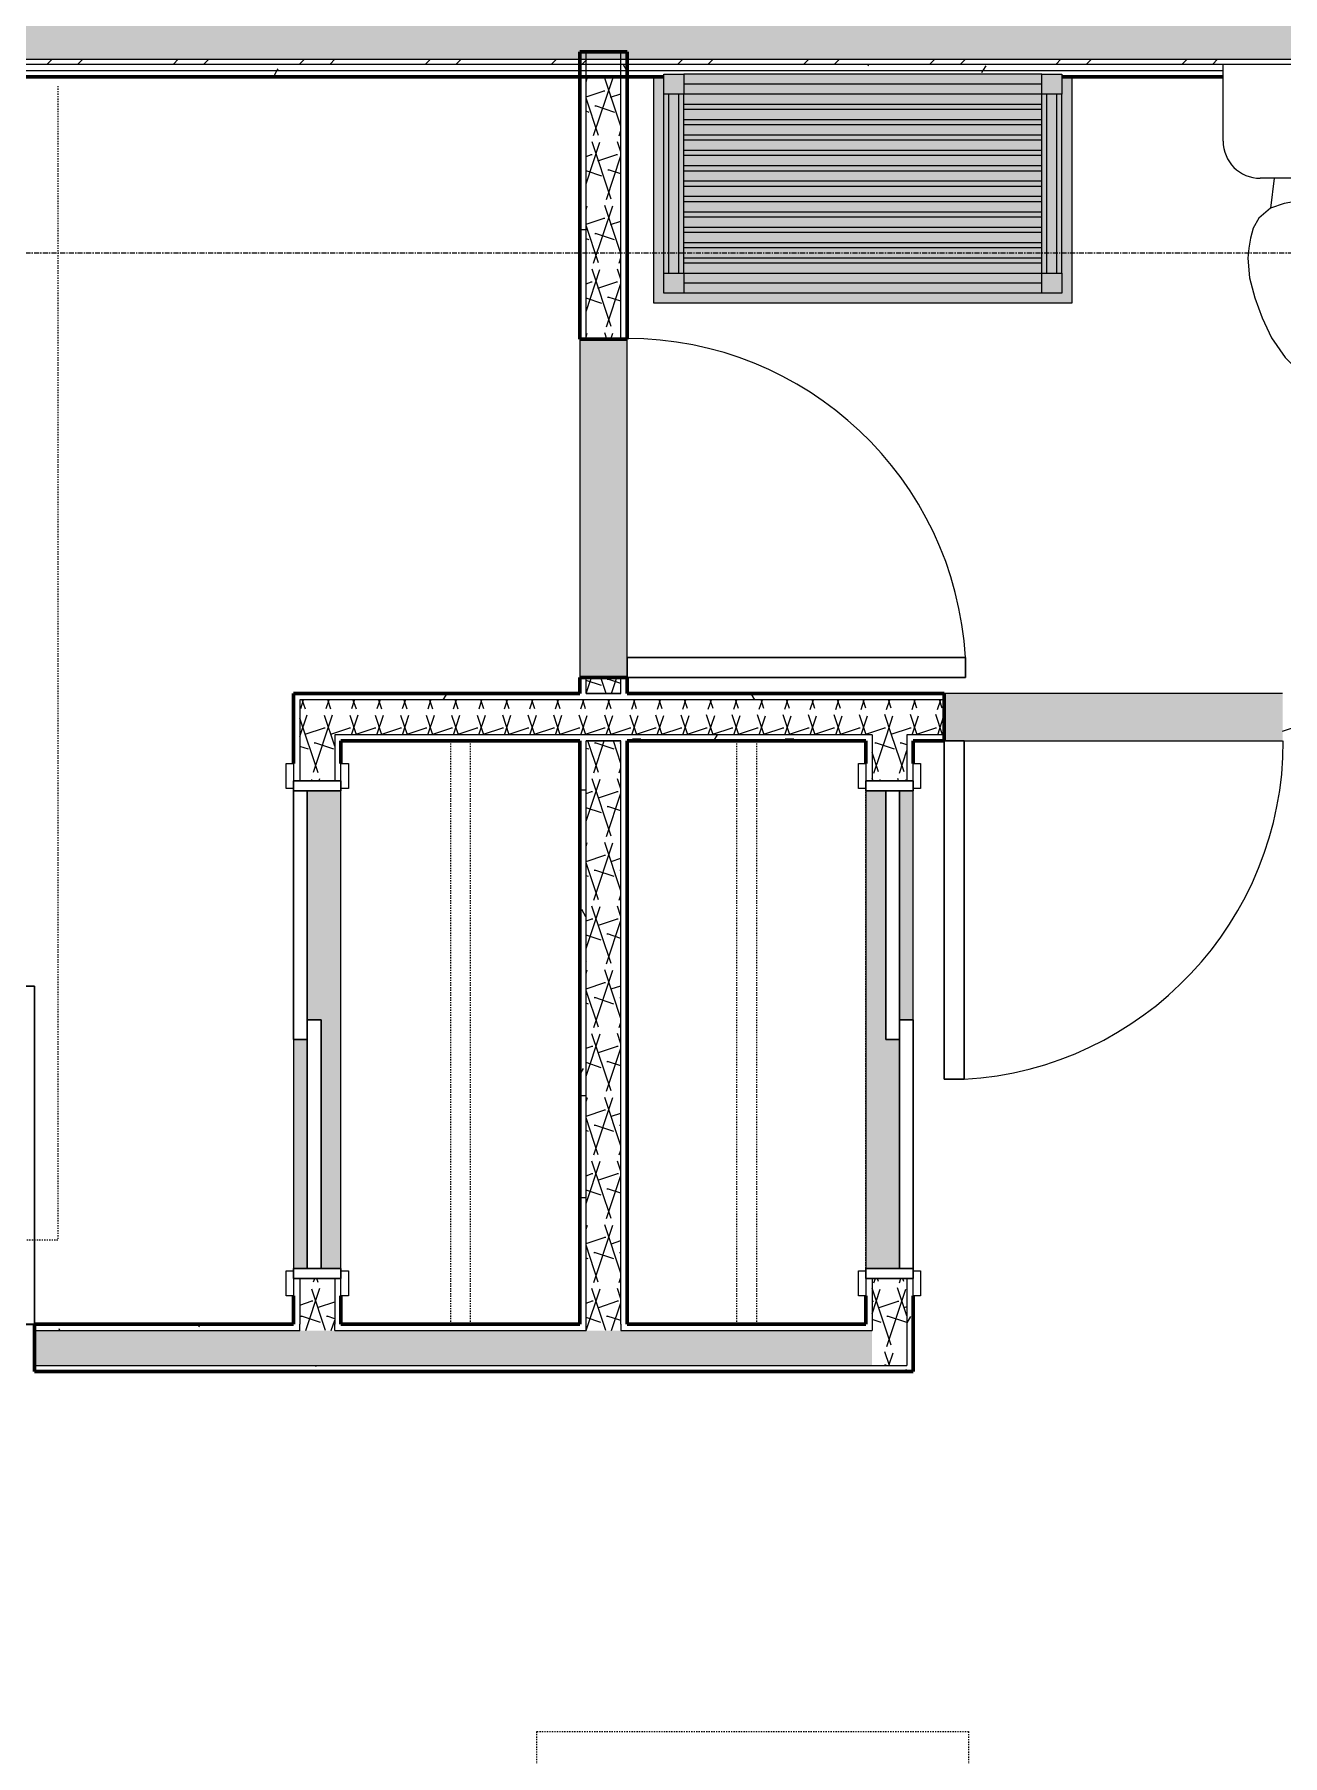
# Model space of a CAD drawing. Header units: inches. Extents: x -4169 to -1846, y 9706 to 12377.
# Drawn here: x -3674.8 to -3549.4, y 10665.2 to 10838.2 of the extents above; entities that cross this region are included whole.
import ezdxf

# ---------------------------------------------------------------- set-up
doc = ezdxf.new("R2010")
doc.units = ezdxf.units.IN
doc.header["$MEASUREMENT"] = 0
doc.linetypes.add('Dash', pattern=[0.25, 0.125, -0.125])
doc.linetypes.add('Grid Line 1_2_', pattern=[0.875, 0.5, -0.125, 0.125, -0.125])
for name, color, linetype, lineweight in [('0-1', 7, 'Continuous', 5), ('0-2', 50, 'Continuous', 18), ('A-DOOR-1', 250, 'Continuous', 9), ('A-DOOR-2', 90, 'Continuous', 30), ('A-DOOR-FRAM-1', 90, 'Continuous', 30), ('A-WALL', 113, 'Continuous', 18), ('A-WALL-1', 8, 'Continuous', 5), ('A-WALL-4', 10, 'Continuous', 60), ('A-WALL-5', 50, 'Continuous', 18), ('A-WALL-PATT-1', 250, 'Continuous', 9), ('A-WALL-PATT-2', 253, 'Continuous', 9), ('A-WALL-PATT-4', 111, 'Continuous', 9), ('I-FURN-1', 250, 'Continuous', 9), ('I-FURN-HDLN-1', 250, 'Dash', 9), ('I-WALL-3', 2, 'Continuous', 60), ('P-SANR-FIXT-2', 250, 'Continuous', 9), ('Q-CASE-1', 9, 'Continuous', 9), ('Q-CASE-3', 250, 'Continuous', 9), ('Q-CASE-HDLN-1', 250, 'Dash', 9), ('S-GRID-1', 1, 'Grid Line 1_2_', 9)]:
    doc.layers.add(name, color=color, linetype=linetype, lineweight=lineweight)
pattern_1 = [(0, (0, 0), (20.48, 5.12), [0.845, -14.515, 0.845, -14.515, -81.92]), (0, (0, 0), (20.48, 5.12), [-30.72, 0.845, -29.875, 0.845, -14.515, -35.84]), (0, (0, 0), (20.48, 5.12), [-76.8, 0.845, -9.395, 0.845, -24.755]), (120, (7.68, 2.56), (-14.67405, 15.1762003), [0.845, -14.515, 0.845, -14.515, -81.92]), (120, (7.68, 2.56), (-14.67405, 15.1762003), [-30.72, 0.845, -29.875, 0.845, -14.515, -35.84]), (120, (7.68, 2.56), (-14.67405, 15.1762003), [-76.8, 0.845, -9.395, 0.845, -24.755]), (240, (10.24, 12.8), (-5.80595, -20.2962003), [0.845, -14.515, 0.845, -14.515, -81.92]), (240, (10.24, 12.8), (-5.80595, -20.2962003), [-30.72, 0.845, -29.875, 0.845, -14.515, -35.84]), (240, (10.24, 12.8), (-5.80595, -20.2962003), [-76.8, 0.845, -9.395, 0.845, -24.755])]
pattern_2 = [(161.57, (0.32, 0.32), (-2.560496185, -0.000537386), [0, -18.214, 2.022, 0]), (18.43, (-0.32, 0.32), (-2.560496185, 0.000537386), [0, -18.214, 2.022, 0]), (108.43, (0.32, 0.32), (1.27922091, -6.400876726), [6.07, -14.166]), (71.57, (-0.32, 0.32), (1.27922091, 6.400876726), [6.07, -14.166])]

# ---------------------------------------------------------------- blocks, each defined once
blk = doc.blocks.new('SWING - SINGLE - FLUSH - 2-10 x 6-8 - PRIVACY-2632541-ENLARGED RCP - 2ND FLOOR PLAN')
at = {"layer": 'A-DOOR-1'}
blk.add_arc((17, 2.37), 34.07, 93.3657, 180, dxfattribs=at)
at = {"layer": 'A-DOOR-2'}
for p, q in [((15, 2.37), (15, 36.38)), ((17, 36.38), (15, 36.38)), ((17, 2.37), (17, 36.38)), ((17, 2.37), (15, 2.37))]:
    blk.add_line(p, q, dxfattribs=at)
blk = doc.blocks.new('OD_CW_Closet - OD_CW_Closet-2123065-ENLARGED RCP - 2ND FLOOR PLAN')
at = {"layer": 'Q-CASE-HDLN-1'}
for p, q in [((53.75, 24), (5.75, 24)), ((0.74, 13), (59.38, 13)), ((0.74, 11), (59.38, 11))]:
    blk.add_line(p, q, dxfattribs=at)
blk = doc.blocks.new('SLIDING - FLUSH - 4-0 x 6-8-2636080-ENLARGED RCP - 2ND FLOOR PLAN')
at = {"layer": 'A-DOOR-1'}
for p, q in [((-26.75, 3.25), (-24.25, 3.25)), ((-26.75, 2.5), (-26.75, 3.25)), ((-24.25, 2.5), (-26.75, 2.5)), ((-24.25, 3.25), (-24.25, 2.5)), ((24.25, 3.25), (26.75, 3.25)), ((24.25, 2.5), (24.25, 3.25)), ((26.75, 2.5), (24.25, 2.5)), ((26.75, 3.25), (26.75, 2.5)), ((-26.75, -2.25), (-24.25, -2.25)), ((-26.75, -3), (-26.75, -2.25)), ((-24.25, -3), (-26.75, -3)), ((-24.25, -2.25), (-24.25, -3)), ((24.25, -2.25), (26.75, -2.25)), ((24.25, -3), (24.25, -2.25)), ((26.75, -3), (24.25, -3)), ((26.75, -2.25), (26.75, -3))]:
    blk.add_line(p, q, dxfattribs=at)
at = {"layer": 'A-DOOR-2'}
for p, q in [((-1, 0.5), (24, 0.5)), ((-1, -0.88), (-1, 0.5)), ((24, 0.5), (24, -0.88)), ((-24, -0.88), (1, -0.88)), ((-24, -2.25), (-24, -0.88)), ((24, -0.88), (-1, -0.88)), ((1, -0.88), (1, -2.25)), ((1, -2.25), (-24, -2.25))]:
    blk.add_line(p, q, dxfattribs=at)
at = {"layer": 'A-DOOR-FRAM-1'}
for p, q in [((-25, 2.5), (-24, 2.5)), ((-25, -2.25), (-25, 2.5)), ((-24, 2.5), (-24, -2.25)), ((24, 2.5), (25, 2.5)), ((24, -2.25), (24, 2.5)), ((25, 2.5), (25, -2.25)), ((-24, -2.25), (-25, -2.25)), ((25, -2.25), (24, -2.25))]:
    blk.add_line(p, q, dxfattribs=at)
blk = doc.blocks.new('OD_CW_Closet - OD_CW_Closet-2122605-ENLARGED RCP - 2ND FLOOR PLAN')
at = {"layer": 'Q-CASE-HDLN-1'}
for p, q in [((0.74, -11), (59.38, -11)), ((0.74, -13), (59.38, -13)), ((53.75, -24), (5.75, -24))]:
    blk.add_line(p, q, dxfattribs=at)
blk = doc.blocks.new('Bed-Standard - King 78_ x 80_-1379907-ENLARGED RCP - 2ND FLOOR PLAN')
at = {"layer": 'I-FURN-1'}
for p, q in [((-28.31, 41.8), (49.69, 41.8)), ((-28.31, -38.2), (-28.31, 41.8)), ((49.69, 41.8), (49.69, -38.2)), ((49.69, -24.2), (-28.31, -17.63)), ((-25.31, -24.2), (46.69, -24.2)), ((-25.31, -36.2), (-25.31, -24.2)), ((46.69, -36.2), (46.69, -24.2)), ((-25.31, -36.2), (46.69, -36.2)), ((49.69, -38.2), (-28.31, -38.2))]:
    blk.add_line(p, q, dxfattribs=at)
at = {"layer": 'I-FURN-HDLN-1'}
for p, q in [((-64.31, 77.8), (73.69, 77.8)), ((-64.31, -38.2), (-64.31, 77.8)), ((73.69, 77.8), (73.69, -38.2))]:
    blk.add_line(p, q, dxfattribs=at)
blk = doc.blocks.new('OD_CW_Countertop - OD_CW_Countertop-2604389-ENLARGED RCP - 2ND FLOOR PLAN')
at = {"layer": 'Q-CASE-HDLN-1'}
for p, q in [((0.74, 19.38), (10.29, 19.38)), ((0.74, -24), (0.74, 19.38)), ((10.79, 19.38), (13.54, 19.38)), ((14.04, 19.38), (21.66, 19.38)), ((45.66, 19.38), (46.16, 19.38)), ((79.16, 19.38), (81.17, 19.38)), ((81.66, 19.38), (113.91, 19.38)), ((14.11, -24), (0.74, -24)), ((43.23, -24), (30.61, -24)), ((73.35, -24), (59.73, -24)), ((113.91, -24), (89.85, -24))]:
    blk.add_line(p, q, dxfattribs=at)
blk = doc.blocks.new('Toilet-Domestic-3D - Toilet-Domestic-3D-1352612-ENLARGED RCP - 2ND FLOOR PLAN')
at = {"layer": 'P-SANR-FIXT-2'}
for p, q in [((-9.98, 19.48), (9.98, 19.48)), ((-9.98, 11.75), (-9.98, 19.48)), ((9.98, 19.48), (9.98, 11.75)), ((6.25, 8.02), (-6.25, 8.02)), ((-4.86, 8.02), (-5.21, 5)), ((4.86, 8.02), (5.21, 5)), ((-3.84, 5.5), (-5.21, 5)), ((-1, 6), (-3.84, 5.5)), ((1, 6), (-1, 6)), ((3.84, 5.5), (1, 6)), ((5.21, 5), (3.84, 5.5)), ((-6.4, 4), (-6.97, 3)), ((-5.21, 5), (-6.4, 4)), ((6.4, 4), (5.21, 5)), ((6.97, 3), (6.4, 4)), ((-7.24, 2), (-7.41, 1)), ((-6.97, 3), (-7.24, 2)), ((7.24, 2), (6.97, 3)), ((7.41, 1), (7.24, 2)), ((-7.41, 1), (-7.5, 0)), ((-7.5, 0), (-7.33, -1.99)), ((7.33, -1.99), (7.5, 0)), ((7.5, 0), (7.41, 1)), ((-7.33, -1.99), (-6.79, -4)), ((6.79, -4), (7.33, -1.99)), ((-6.79, -4), (-6.06, -6)), ((6.06, -6), (6.79, -4)), ((-6.06, -6), (-5.13, -8)), ((5.13, -8), (6.06, -6)), ((-5.13, -8), (-3.74, -10)), ((3.74, -10), (5.13, -8)), ((-3.74, -10), (-2.74, -11)), ((2.74, -11), (3.74, -10)), ((-2.74, -11), (-1.87, -11.5)), ((-1.87, -11.5), (-0.5, -12)), ((-0.5, -12), (0.5, -12)), ((0.5, -12), (1.87, -11.5)), ((1.87, -11.5), (2.74, -11))]:
    blk.add_line(p, q, dxfattribs=at)
for centre, start, end in [((-6.25, 11.75), 180, 270), ((6.25, 11.75), 270, 360)]:
    blk.add_arc(centre, 3.73, start, end, dxfattribs=at)
blk = doc.blocks.new('Bath Vanity - Bath Vanity 42_-2581288-ENLARGED RCP - 2ND FLOOR PLAN')
at = {"layer": 'Q-CASE-1'}
h = blk.add_hatch(color=256, dxfattribs=at)
h.paths.add_polyline_path([(21.74, 24), (-20.26, 24), (-20.26, 1.25), (-19.26, 1.25), (-19.26, 23), (20.74, 23), (20.74, 1.25), (21.74, 1.25), (21.74, 23)], flags=0)
h.paths.add_polyline_path([(18.74, 22), (-17.26, 22), (-17.26, 21), (18.74, 21)], flags=0)
h.paths.add_polyline_path([(-17.26, 20), (-17.26, 19.45), (18.74, 19.45), (18.74, 20), (8.44, 20)], flags=0)
h.paths.add_polyline_path([(8.44, 18.45), (-17.26, 18.45), (-17.26, 17.91), (18.74, 17.91), (18.74, 18.45)], flags=0)
h.paths.add_polyline_path([(-17.26, 16.91), (-17.26, 16.36), (18.74, 16.36), (18.74, 16.91), (8.44, 16.91)], flags=0)
h.paths.add_polyline_path([(8.44, 15.36), (-17.26, 15.36), (-17.26, 14.82), (18.74, 14.82), (18.74, 15.36)], flags=0)
h.paths.add_polyline_path([(8.44, 13.82), (-17.26, 13.82), (-17.26, 13.27), (18.74, 13.27), (18.74, 13.82)], flags=0)
h.paths.add_polyline_path([(-17.26, 12.27), (-17.26, 11.73), (18.74, 11.73), (18.74, 12.27), (8.44, 12.27)], flags=0)
h.paths.add_polyline_path([(-17.26, 10.73), (-17.26, 10.18), (18.74, 10.18), (18.74, 10.73), (8.44, 10.73)], flags=0)
h.paths.add_polyline_path([(8.44, 9.18), (-17.26, 9.18), (-17.26, 8.64), (18.74, 8.64), (18.74, 9.18)], flags=0)
h.paths.add_polyline_path([(8.44, 7.64), (-17.26, 7.64), (-17.26, 7.09), (18.74, 7.09), (18.74, 7.64)], flags=0)
h.paths.add_polyline_path([(8.44, 6.09), (-17.26, 6.09), (-17.26, 5.55), (18.74, 5.55), (18.74, 6.09)], flags=0)
h.paths.add_polyline_path([(8.44, 4.55), (-17.26, 4.55), (-17.26, 4), (18.74, 4), (18.74, 4.55)], flags=0)
h.paths.add_polyline_path([(18.74, 3), (-17.26, 3), (-17.26, 2), (18.74, 2), (18.74, 2.92)], flags=0)
h = blk.add_hatch(color=256, dxfattribs=at)
h.paths.add_polyline_path([(-19.26, 23), (-19.26, 21), (-17.26, 21), (-17.26, 23)], flags=0)
h.paths.add_polyline_path([(20.74, 23), (18.74, 23), (18.74, 21), (20.74, 21), (20.74, 22)], flags=0)
h.paths.add_polyline_path([(-17.26, 3), (-19.26, 3), (-19.26, 1), (-17.26, 1), (-17.26, 2.92)], flags=0)
h.paths.add_polyline_path([(20.74, 3), (18.74, 3), (18.74, 1), (20.74, 1), (20.74, 2.92)], flags=0)
for points in [[(8.44, 23), (-17.26, 23), (-17.26, 22), (18.74, 22), (18.74, 23)], [(-18.76, 21), (-19.26, 21), (-19.26, 3), (-18.76, 3), (-18.76, 20)], [(-18.76, 21), (-18.76, 3), (-17.76, 3), (-17.76, 21)], [(-17.26, 21), (-17.76, 21), (-17.76, 3), (-17.26, 3), (-17.26, 20)], [(-17.26, 21), (-17.26, 20), (18.74, 20), (18.74, 21), (8.44, 21)], [(18.74, 21), (18.74, 3), (19.24, 3), (19.24, 21)], [(19.24, 21), (19.24, 3), (20.24, 3), (20.24, 21)], [(20.74, 21), (20.24, 21), (20.24, 3), (20.74, 3), (20.74, 20)], [(8.44, 19.45), (-17.26, 19.45), (-17.26, 18.45), (18.74, 18.45), (18.74, 19.45)], [(-17.26, 17.91), (-17.26, 16.91), (18.74, 16.91), (18.74, 17.91), (8.44, 17.91)], [(-17.26, 16.36), (-17.26, 15.36), (18.74, 15.36), (18.74, 16.36), (8.44, 16.36)], [(8.44, 14.82), (-17.26, 14.82), (-17.26, 13.82), (18.74, 13.82), (18.74, 14.82)], [(-17.26, 13.27), (-17.26, 12.27), (18.74, 12.27), (18.74, 13.27), (8.44, 13.27)], [(-17.26, 11.73), (-17.26, 10.73), (18.74, 10.73), (18.74, 11.73), (8.44, 11.73)], [(8.44, 10.18), (-17.26, 10.18), (-17.26, 9.18), (18.74, 9.18), (18.74, 10.18)], [(8.44, 8.64), (-17.26, 8.64), (-17.26, 7.64), (18.74, 7.64), (18.74, 8.64)], [(8.44, 7.09), (-17.26, 7.09), (-17.26, 6.09), (18.74, 6.09), (18.74, 7.09)], [(8.44, 5.55), (-17.26, 5.55), (-17.26, 4.55), (18.74, 4.55), (18.74, 5.55)], [(-17.26, 4), (-17.26, 3), (18.74, 3), (18.74, 4), (-16.26, 4)], [(8.44, 2), (-17.26, 2), (-17.26, 1), (18.74, 1), (18.74, 2)]]:
    blk.add_hatch(color=256, dxfattribs=at).paths.add_polyline_path(points, flags=0)
at = {"layer": 'Q-CASE-3'}
for p, q in [((-20.26, 1.25), (-20.26, 24)), ((-20.26, 24), (21.74, 24)), ((-19.26, 21), (-19.26, 23)), ((-19.26, 23), (-17.26, 23)), ((-17.26, 23), (18.74, 23)), ((-17.26, 23), (-17.26, 21)), ((18.74, 21), (18.74, 23)), ((18.74, 23), (20.74, 23)), ((20.74, 23), (20.74, 21)), ((21.74, 24), (21.74, 1.25)), ((-19.26, 21), (-19.26, 3)), ((-17.26, 21), (-19.26, 21)), ((-18.76, 21), (-18.76, 3)), ((-17.76, 21), (-17.76, 3)), ((-17.26, 22), (18.74, 22)), ((18.74, 21), (-17.26, 21)), ((-17.26, 21), (-17.26, 3)), ((18.74, 21), (18.74, 3)), ((20.74, 21), (18.74, 21)), ((19.24, 21), (19.24, 3)), ((20.24, 21), (20.24, 3)), ((20.74, 21), (20.74, 3)), ((-17.26, 20), (18.74, 20)), ((18.74, 19.45), (-17.26, 19.45)), ((-17.26, 18.45), (18.74, 18.45)), ((18.74, 17.91), (-17.26, 17.91)), ((-17.26, 16.91), (18.74, 16.91)), ((18.74, 16.36), (-17.26, 16.36)), ((-17.26, 15.36), (18.74, 15.36)), ((18.74, 14.82), (-17.26, 14.82)), ((-17.26, 13.82), (18.74, 13.82)), ((18.74, 13.27), (-17.26, 13.27)), ((-17.26, 12.27), (18.74, 12.27)), ((18.74, 11.73), (-17.26, 11.73)), ((-17.26, 10.73), (18.74, 10.73)), ((18.74, 10.18), (-17.26, 10.18)), ((-17.26, 9.18), (18.74, 9.18)), ((18.74, 8.64), (-17.26, 8.64)), ((-17.26, 7.64), (18.74, 7.64)), ((18.74, 7.09), (-17.26, 7.09)), ((-17.26, 6.09), (18.74, 6.09)), ((18.74, 5.55), (-17.26, 5.55)), ((-17.26, 4.55), (18.74, 4.55)), ((18.74, 4), (-17.26, 4)), ((-19.26, 1), (-19.26, 3)), ((-19.26, 3), (-17.26, 3)), ((-17.26, 3), (18.74, 3)), ((-17.26, 3), (-17.26, 1)), ((-17.26, 2), (18.74, 2)), ((18.74, 1), (18.74, 3)), ((18.74, 3), (20.74, 3)), ((20.74, 3), (20.74, 1)), ((-17.26, 1), (-19.26, 1)), ((-17.26, 1), (18.74, 1)), ((20.74, 1), (18.74, 1))]:
    blk.add_line(p, q, dxfattribs=at)
blk = doc.blocks.new('CTR - 1st Phase - Unit Layouts_rvt-1-ENLARGED RCP - 2ND FLOOR PLAN')
at = {"layer": 'A-WALL-1'}
for points in [[(-3620, 10773.55), (-3615.25, 10773.55), (-3615.25, 10807.55), (-3620, 10807.55), (-3620, 10773.84)], [(-3549.37, 10767.18), (-3549.37, 10771.93), (-3583.37, 10771.93), (-3583.37, 10767.18)]]:
    blk.add_hatch(color=256, dxfattribs=at).paths.add_polyline_path(points, flags=0)
h = blk.add_hatch(color=256, dxfattribs=at)
h.paths.add_polyline_path([(-3648.75, 10714.16), (-3647.37, 10714.16), (-3647.37, 10737.16), (-3648.75, 10737.16)], flags=0)
h.paths.add_polyline_path([(-3644.62, 10714.16), (-3644, 10714.16), (-3644, 10762.16), (-3647.37, 10762.16), (-3647.37, 10739.16), (-3646, 10739.16), (-3646, 10714.16)], flags=0)
h = blk.add_hatch(color=256, dxfattribs=at)
h.paths.add_polyline_path([(-3591.25, 10714.16), (-3587.87, 10714.16), (-3587.87, 10737.16), (-3589.25, 10737.16), (-3589.25, 10762.16), (-3591.25, 10762.16), (-3591.25, 10751.84)], flags=0)
h.paths.add_polyline_path([(-3586.5, 10739.16), (-3586.5, 10762.16), (-3587.87, 10762.16), (-3587.87, 10739.16)], flags=0)
at = {"layer": 'A-WALL-PATT-1'}
h = blk.add_hatch(dxfattribs=at)
h.set_pattern_fill('FP_1', color=256, style=0, pattern_type=2)
h.set_pattern_definition(pattern_1)
h.paths.add_polyline_path([(-3620, 10708.54), (-3619.37, 10708.54), (-3619.37, 10767.18), (-3620, 10767.18), (-3620, 10751.84)], flags=0)
h.paths.add_polyline_path([(-3619.37, 10771.93), (-3619.37, 10773.55), (-3620, 10773.55), (-3620, 10771.93)], flags=0)
h.paths.add_polyline_path([(-3619.37, 10807.55), (-3619.37, 10833.94), (-3620, 10833.94), (-3620, 10807.55)], flags=0)
h = blk.add_hatch(dxfattribs=at)
h.set_pattern_fill('FP_1', color=256, style=0, pattern_type=2)
h.set_pattern_definition(pattern_1)
h.paths.add_polyline_path([(-3615.25, 10708.54), (-3615.25, 10767.18), (-3615.87, 10767.18), (-3615.87, 10708.54)], flags=0)
h.paths.add_polyline_path([(-3615.87, 10771.93), (-3615.25, 10771.93), (-3615.25, 10773.55), (-3615.87, 10773.55)], flags=0)
h.paths.add_polyline_path([(-3615.25, 10807.55), (-3615.25, 10833.94), (-3615.87, 10833.94), (-3615.87, 10807.55)], flags=0)
h = blk.add_hatch(dxfattribs=at)
h.set_pattern_fill('FP_1', color=256, style=0, pattern_type=2)
h.set_pattern_definition(pattern_1)
h.paths.add_polyline_path([(-3497.95, 10771.3), (-3487.3, 10771.3), (-3487.3, 10771.93), (-3549.37, 10771.93), (-3549.37, 10771.3), (-3499.17, 10771.3)], flags=0)
h.paths.add_polyline_path([(-3583.37, 10771.3), (-3583.37, 10771.93), (-3648.12, 10771.93), (-3648.12, 10771.3), (-3590.62, 10771.3)], flags=0)
h = blk.add_hatch(dxfattribs=at)
h.set_pattern_fill('FP_1', color=256, style=0, pattern_type=2)
h.set_pattern_definition(pattern_1)
h.paths.add_polyline_path([(-3644, 10708.54), (-3644, 10713.16), (-3644.62, 10713.16), (-3644.62, 10708.54)], flags=0)
h.paths.add_polyline_path([(-3644.62, 10763.16), (-3644, 10763.16), (-3644, 10767.8), (-3644.62, 10767.8), (-3644.62, 10764.91)], flags=0)
h = blk.add_hatch(dxfattribs=at)
h.set_pattern_fill('FP_1', color=256, style=0, pattern_type=2)
h.set_pattern_definition(pattern_1)
h.paths.add_polyline_path([(-3516, 10767.18), (-3487.3, 10767.18), (-3487.3, 10767.8), (-3516.62, 10767.8), (-3516.62, 10767.18)], flags=0)
h.paths.add_polyline_path([(-3520.12, 10767.18), (-3520.12, 10767.8), (-3549.37, 10767.8), (-3549.37, 10767.18), (-3520.75, 10767.18)], flags=0)
h.paths.add_polyline_path([(-3583.37, 10767.18), (-3583.37, 10767.8), (-3587.12, 10767.8), (-3587.12, 10767.18), (-3586.5, 10767.18)], flags=0)
h.paths.add_polyline_path([(-3591.25, 10767.18), (-3590.62, 10767.18), (-3590.62, 10767.8), (-3644, 10767.8), (-3644, 10767.18), (-3599.25, 10767.18)], flags=0)
h = blk.add_hatch(dxfattribs=at)
h.set_pattern_fill('FP_1', color=256, style=0, pattern_type=2)
h.set_pattern_definition(pattern_1)
h.paths.add_polyline_path([(-3586.5, 10703.79), (-3586.5, 10713.16), (-3587.12, 10713.16), (-3587.12, 10703.79), (-3586.85, 10703.79)], flags=0)
h.paths.add_polyline_path([(-3587.12, 10763.16), (-3586.5, 10763.16), (-3586.5, 10767.18), (-3587.12, 10767.18), (-3587.12, 10764.91)], flags=0)
h = blk.add_hatch(dxfattribs=at)
h.set_pattern_fill('FP_1', color=256, style=0, pattern_type=2)
h.set_pattern_definition(pattern_1)
h.paths.add_polyline_path([(-3591.25, 10707.91), (-3591.25, 10708.54), (-3615.87, 10708.54), (-3615.87, 10707.91), (-3599.25, 10707.91)], flags=0)
h.paths.add_polyline_path([(-3674.8, 10707.91), (-3648.12, 10707.91), (-3648.12, 10708.54), (-3674.8, 10708.54)], flags=0)
h.paths.add_polyline_path([(-3644.62, 10707.91), (-3619.37, 10707.91), (-3619.37, 10708.54), (-3644.62, 10708.54)], flags=0)
h.paths.add_polyline_path([(-3830.19, 10707.91), (-3708.8, 10707.91), (-3708.8, 10708.54), (-3852.47, 10708.54), (-3852.47, 10707.91), (-3834.46, 10707.91)], flags=0)
h = blk.add_hatch(dxfattribs=at)
h.set_pattern_fill('FP_1', color=256, style=0, pattern_type=2)
h.set_pattern_definition(pattern_1)
h.paths.add_polyline_path([(-3591.25, 10703.79), (-3587.12, 10703.79), (-3587.12, 10704.41), (-3674.8, 10704.41), (-3674.8, 10703.79), (-3599.25, 10703.79)], flags=0)
h.paths.add_polyline_path([(-3786.43, 10703.79), (-3708.8, 10703.79), (-3708.8, 10704.41), (-3852.47, 10704.41), (-3852.47, 10703.79), (-3801.84, 10703.79)], flags=0)
at = {"layer": 'A-WALL-PATT-2'}
h = blk.add_hatch(dxfattribs=at)
h.set_pattern_fill('FP_2', color=256, style=0, pattern_type=2)
h.set_pattern_definition(pattern_2)
h.paths.add_polyline_path([(-3619.37, 10707.91), (-3615.87, 10707.91), (-3615.87, 10767.18), (-3619.37, 10767.18), (-3619.37, 10708.41)], flags=0)
h.paths.add_polyline_path([(-3615.87, 10771.93), (-3615.87, 10773.55), (-3619.37, 10773.55), (-3619.37, 10771.93)], flags=0)
h.paths.add_polyline_path([(-3619.37, 10807.55), (-3615.87, 10807.55), (-3615.87, 10833.94), (-3619.37, 10833.94), (-3619.37, 10832.27)], flags=0)
h = blk.add_hatch(dxfattribs=at)
h.set_pattern_fill('FP_2', color=256, style=0, pattern_type=2)
h.set_pattern_definition(pattern_2)
h.paths.add_polyline_path([(-3644.62, 10707.91), (-3644.62, 10713.16), (-3648.12, 10713.16), (-3648.12, 10707.91)], flags=0)
h.paths.add_polyline_path([(-3648.12, 10763.16), (-3644.62, 10763.16), (-3644.62, 10771.3), (-3648.12, 10771.3), (-3648.12, 10767.18)], flags=0)
h = blk.add_hatch(dxfattribs=at)
h.set_pattern_fill('FP_2', color=256, style=0, pattern_type=2)
h.set_pattern_definition(pattern_2)
h.paths.add_polyline_path([(-3549.37, 10767.8), (-3486.67, 10767.8), (-3486.67, 10771.3), (-3549.37, 10771.3)], flags=0)
h.paths.add_polyline_path([(-3590.62, 10767.8), (-3583.37, 10767.8), (-3583.37, 10771.3), (-3644.62, 10771.29), (-3644.62, 10767.8), (-3599.25, 10767.8)], flags=0)
h = blk.add_hatch(dxfattribs=at)
h.set_pattern_fill('FP_2', color=256, style=0, pattern_type=2)
h.set_pattern_definition(pattern_2)
h.paths.add_polyline_path([(-3590.62, 10704.41), (-3587.12, 10704.41), (-3587.12, 10713.16), (-3590.62, 10713.16), (-3590.62, 10707.91)], flags=0)
h.paths.add_polyline_path([(-3587.12, 10763.16), (-3587.12, 10767.8), (-3590.62, 10767.8), (-3590.62, 10763.16)], flags=0)
h = blk.add_hatch(dxfattribs=at)
h.set_pattern_fill('FP_2', color=256, style=0, pattern_type=2)
h.set_pattern_definition(pattern_2)
h.paths.add_polyline_path([(-3591.25, 10704.41), (-3590.62, 10704.41), (-3590.62, 10707.91), (-3674.8, 10707.91), (-3674.8, 10704.41), (-3599.25, 10704.41)], flags=0)
h.paths.add_polyline_path([(-3801.84, 10704.41), (-3708.8, 10704.41), (-3708.8, 10707.91), (-3852.47, 10707.91), (-3852.47, 10704.41), (-3834.46, 10704.41)], flags=0)
at = {"layer": 'A-WALL-4'}
for p, q in [((-3620, 10807.55), (-3620, 10836.44)), ((-3620, 10836.44), (-3615.25, 10836.44)), ((-3615.25, 10836.44), (-3615.25, 10807.55)), ((-3615.25, 10807.55), (-3620, 10807.55)), ((-3620, 10771.93), (-3620, 10773.55)), ((-3620, 10773.55), (-3615.25, 10773.55)), ((-3615.25, 10773.55), (-3615.25, 10771.93)), ((-3648.75, 10764.91), (-3648.75, 10771.93)), ((-3648.75, 10771.93), (-3648.12, 10771.93)), ((-3648.12, 10771.93), (-3644, 10771.93)), ((-3644, 10771.93), (-3620, 10771.93)), ((-3615.25, 10771.93), (-3583.37, 10771.93)), ((-3583.37, 10771.93), (-3583.37, 10767.18)), ((-3620, 10767.18), (-3644, 10767.18)), ((-3644, 10767.18), (-3644, 10764.91)), ((-3620, 10708.54), (-3620, 10767.18)), ((-3591.25, 10767.18), (-3615.25, 10767.18)), ((-3615.25, 10767.18), (-3615.25, 10708.54)), ((-3591.25, 10764.91), (-3591.25, 10767.18)), ((-3586.5, 10767.18), (-3586.5, 10764.91)), ((-3583.37, 10767.18), (-3586.5, 10767.18)), ((-3648.75, 10708.54), (-3648.75, 10711.41)), ((-3644, 10711.41), (-3644, 10708.54)), ((-3591.25, 10708.54), (-3591.25, 10711.41)), ((-3586.5, 10711.41), (-3586.5, 10703.79)), ((-3674.8, 10703.79), (-3674.8, 10708.54)), ((-3674.8, 10708.54), (-3648.75, 10708.54)), ((-3644, 10708.54), (-3620, 10708.54)), ((-3615.25, 10708.54), (-3591.25, 10708.54)), ((-3591.25, 10703.79), (-3674.8, 10703.79)), ((-3587.12, 10703.79), (-3591.25, 10703.79)), ((-3586.5, 10703.79), (-3587.12, 10703.79))]:
    blk.add_line(p, q, dxfattribs=at)
at = {"layer": 'A-WALL-5'}
for p, q in [((-3619.37, 10807.55), (-3619.37, 10836.44)), ((-3615.87, 10807.55), (-3615.87, 10836.44)), ((-3620, 10807.55), (-3620, 10773.55)), ((-3615.25, 10773.55), (-3615.25, 10807.55)), ((-3619.37, 10771.93), (-3619.37, 10773.55)), ((-3615.87, 10771.93), (-3615.87, 10773.55)), ((-3644.62, 10771.3), (-3648.12, 10771.3)), ((-3648.12, 10771.3), (-3648.12, 10763.16)), ((-3644, 10771.3), (-3644.62, 10771.3)), ((-3583.37, 10771.3), (-3644, 10771.3)), ((-3619.37, 10771.93), (-3615.87, 10771.93)), ((-3615.87, 10771.93), (-3619.37, 10771.93)), ((-3549.37, 10771.93), (-3583.37, 10771.93)), ((-3644, 10767.8), (-3644.62, 10767.8)), ((-3644.62, 10767.8), (-3644.62, 10763.16)), ((-3590.62, 10767.8), (-3644, 10767.8)), ((-3615.87, 10767.18), (-3619.37, 10767.18)), ((-3619.37, 10708.54), (-3619.37, 10767.18)), ((-3619.37, 10767.18), (-3615.87, 10767.18)), ((-3615.87, 10708.54), (-3615.87, 10767.18)), ((-3590.62, 10767.8), (-3590.62, 10767.18)), ((-3590.62, 10767.18), (-3590.62, 10763.16)), ((-3587.12, 10767.8), (-3587.12, 10767.18)), ((-3583.37, 10767.8), (-3587.12, 10767.8)), ((-3587.12, 10767.18), (-3587.12, 10763.16)), ((-3583.37, 10767.18), (-3549.37, 10767.18)), ((-3644, 10714.16), (-3644, 10762.16)), ((-3591.25, 10762.16), (-3591.25, 10714.16)), ((-3586.5, 10739.16), (-3586.5, 10762.16)), ((-3648.75, 10737.16), (-3648.75, 10714.16)), ((-3648.12, 10713.16), (-3648.12, 10708.54)), ((-3644.62, 10713.16), (-3644.62, 10708.54)), ((-3590.62, 10713.16), (-3590.62, 10707.91)), ((-3587.12, 10713.16), (-3587.12, 10704.41)), ((-3674.8, 10708.54), (-3708.8, 10708.54)), ((-3648.12, 10707.91), (-3648.12, 10708.54)), ((-3644.62, 10707.91), (-3644.62, 10708.54)), ((-3619.37, 10707.91), (-3619.37, 10708.54)), ((-3615.87, 10708.54), (-3615.87, 10707.91)), ((-3674.8, 10707.91), (-3648.12, 10707.91)), ((-3644.62, 10707.91), (-3619.37, 10707.91)), ((-3615.87, 10707.91), (-3591.25, 10707.91)), ((-3591.25, 10707.91), (-3590.62, 10707.91)), ((-3674.8, 10704.41), (-3591.25, 10704.41)), ((-3591.25, 10704.41), (-3590.62, 10704.41)), ((-3590.62, 10704.41), (-3587.12, 10704.41))]:
    blk.add_line(p, q, dxfattribs=at)
at = {"layer": '0-2'}
for name, p in [('Toilet-Domestic-3D - Toilet-Domestic-3D-1352612-ENLARGED RCP - 2ND FLOOR PLAN', (-3545.37, 10815.71)), ('SWING - SINGLE - FLUSH - 2-10 x 6-8 - PRIVACY-2632541-ENLARGED RCP - 2ND FLOOR PLAN', (-3691.8, 10706.16))]:
    blk.add_blockref(name, p, dxfattribs=at)
for name, p, rotation in [('Bed-Standard - King 78_ x 80_-1379907-ENLARGED RCP - 2ND FLOOR PLAN', (-3736.75, 10794.8), 180), ('Bath Vanity - Bath Vanity 42_-2581288-ENLARGED RCP - 2ND FLOOR PLAN', (-3590.81, 10835.19), 180), ('SWING - SINGLE - FLUSH - 2-10 x 6-8 - PRIVACY-2632541-ENLARGED RCP - 2ND FLOOR PLAN', (-3617.62, 10790.55), 269.9999999999788), ('OD_CW_Closet - OD_CW_Closet-2122605-ENLARGED RCP - 2ND FLOOR PLAN', (-3620, 10767.92), 269.999999999969), ('OD_CW_Closet - OD_CW_Closet-2123065-ENLARGED RCP - 2ND FLOOR PLAN', (-3615.25, 10767.92), 270.0000000000309), ('SWING - SINGLE - FLUSH - 2-10 x 6-8 - PRIVACY-2632541-ENLARGED RCP - 2ND FLOOR PLAN', (-3566.37, 10769.55), 180), ('SLIDING - FLUSH - 4-0 x 6-8-2636080-ENLARGED RCP - 2ND FLOOR PLAN', (-3646.5, 10738.16), 270.0000000000273), ('SLIDING - FLUSH - 4-0 x 6-8-2636080-ENLARGED RCP - 2ND FLOOR PLAN', (-3588.75, 10738.16), 89.99999999997272), ('OD_CW_Countertop - OD_CW_Countertop-2604389-ENLARGED RCP - 2ND FLOOR PLAN', (-3600.3, 10668.35), 269.9999999999961)]:
    blk.add_blockref(name, p, dxfattribs=dict(at, rotation=rotation))
blk = doc.blocks.new('CTR - 1st Phase - Shell_rvt-1-ENLARGED RCP - 2ND FLOOR PLAN')
at = {"layer": 'S-GRID-1'}
blk.add_line((-1846.46, 10816.19), (-4136.46, 10816.19), dxfattribs=at)

msp = doc.modelspace()

# ---------------------------------------------------------------- hatches: boundary and pattern name
at = {"layer": 'A-WALL-PATT-4'}
h = msp.add_hatch(dxfattribs=at)
h.set_pattern_fill('FP_2', color=256, style=0, pattern_type=2)
h.set_pattern_definition(pattern_2)
h.paths.add_polyline_path([(-3486.67, 10835.69), (-3486.7, 10841.19), (-3852.47, 10841.19), (-3852.47, 10835.69), (-3486.93, 10835.69)], flags=0)
h = msp.add_hatch(dxfattribs=at)
h.set_pattern_fill('FP_38', color=256, style=0, pattern_type=2)
h.set_pattern_definition([(45, (0, 0), (-6.335677, 6.335677), []), (45, (0, 9.6), (-6.335677, 6.335677), [])])
h.paths.add_polyline_path([(-3486.95, 10835.19), (-3486.67, 10835.19), (-3486.67, 10835.69), (-3852.47, 10835.69), (-3852.47, 10835.19), (-3487.3, 10835.19)], flags=0)
h = msp.add_hatch(dxfattribs=at)
h.set_pattern_fill('FP_1', color=256, style=0, pattern_type=2)
h.set_pattern_definition(pattern_1)
h.paths.add_polyline_path([(-3486.72, 10834.56), (-3486.67, 10834.56), (-3486.7, 10835.19), (-3535.4, 10835.19), (-3535.4, 10834.56), (-3486.98, 10834.56)], flags=0)
h.paths.add_polyline_path([(-3801.84, 10834.56), (-3555.35, 10834.56), (-3555.35, 10835.19), (-3852.47, 10835.19), (-3852.47, 10834.56), (-3808.43, 10834.56)], flags=0)
h = msp.add_hatch(dxfattribs=at)
h.set_pattern_fill('FP_1', color=256, style=0, pattern_type=2)
h.set_pattern_definition(pattern_1)
h.paths.add_polyline_path([(-3489.88, 10833.94), (-3487.3, 10833.94), (-3487.3, 10834.56), (-3535.4, 10834.56), (-3535.4, 10833.94), (-3497.95, 10833.94)], flags=0)
h.paths.add_polyline_path([(-3808.43, 10833.94), (-3611.55, 10833.94), (-3611.55, 10834.19), (-3571.55, 10834.19), (-3571.55, 10833.94), (-3555.35, 10833.94), (-3555.35, 10834.56), (-3852.47, 10834.56), (-3852.47, 10833.94)], flags=0)

# ---------------------------------------------------------------- linework, layer by layer
at = {"layer": 'A-WALL'}
for p, q in [((-3852.47, 10835.69), (-3486.67, 10835.69)), ((-3852.47, 10835.19), (-3555.35, 10835.19)), ((-3852.47, 10834.56), (-3555.35, 10834.56))]:
    msp.add_line(p, q, dxfattribs=at)
at = {"layer": 'I-WALL-3'}
for p, q in [((-3611.55, 10833.94), (-3852.47, 10833.94)), ((-3555.35, 10833.94), (-3571.55, 10833.94))]:
    msp.add_line(p, q, dxfattribs=at)

# ---------------------------------------------------------------- block references
at = {"layer": '0-1'}
for name in ['CTR - 1st Phase - Shell_rvt-1-ENLARGED RCP - 2ND FLOOR PLAN', 'CTR - 1st Phase - Unit Layouts_rvt-1-ENLARGED RCP - 2ND FLOOR PLAN']:
    msp.add_blockref(name, (0, 0), dxfattribs=at)

doc.saveas('drawing.dxf')
